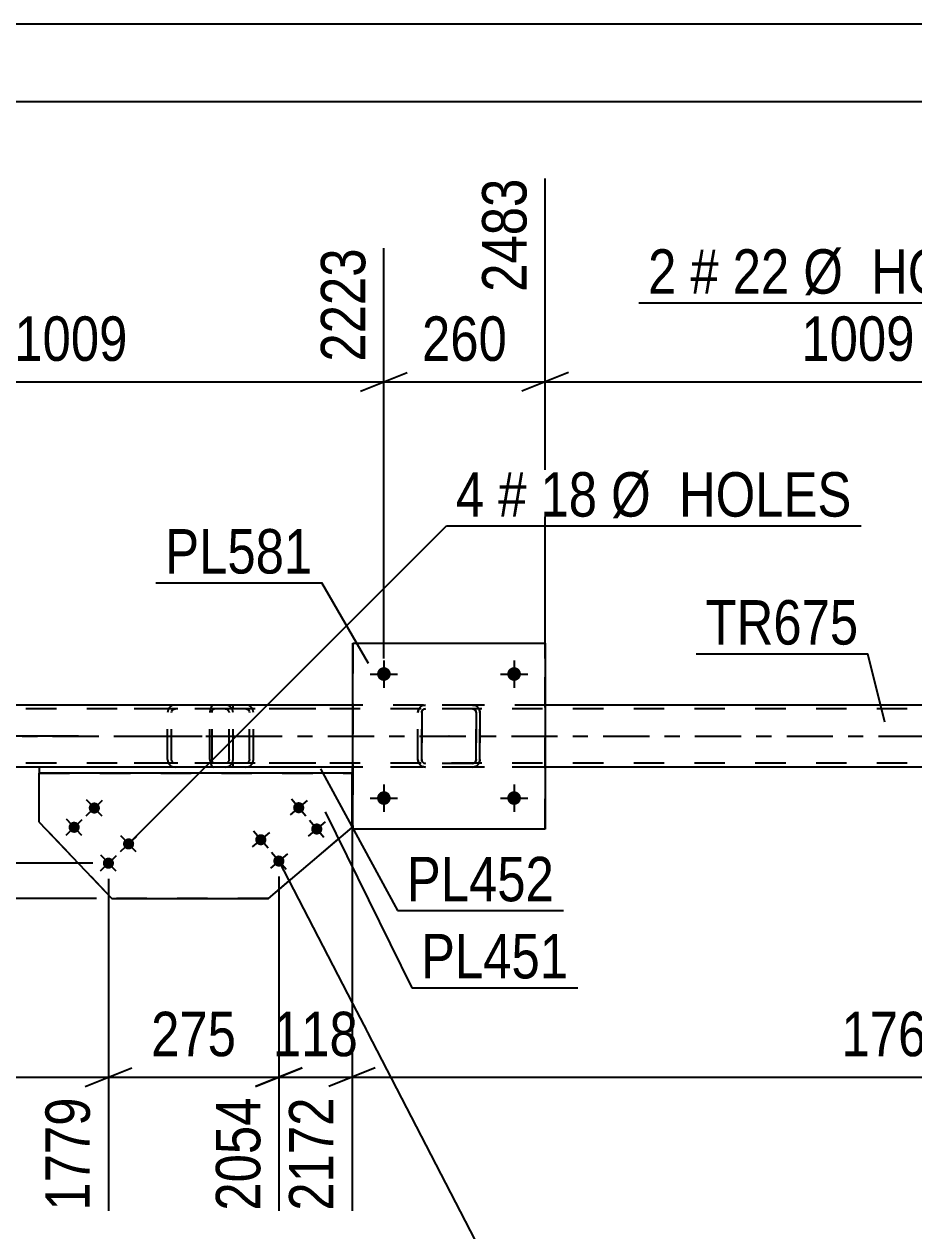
# Model space of a CAD drawing. Header units: millimetres. Extents: x -110 to 731, y -430 to 164.
# Drawn here: x 29.9 to 87.3, y 86.1 to 163.9 of the extents above; entities that cross this region are included whole.
import ezdxf

# ---------------------------------------------------------------- set-up
doc = ezdxf.new("R2010")
doc.units = ezdxf.units.MM
doc.linetypes.add('DXK_LINE_DOT2', pattern=[3.9198, 1.9599, -1.9599])
doc.linetypes.add('DXK_LINE_DOT3', pattern=[5.9187, 2.979, -0.9799, 0.9799, -0.9799])
doc.styles.add('Arial Narrow', font='ARIALN.TTF', dxfattribs={"height": 0.2})

# ---------------------------------------------------------------- blocks, each defined once
blk = doc.blocks.new('Unknown-570343290-53952')
at = {"color": 5, "linetype": 'Continuous'}
for p, q in [((730.868, 163.914), (-110.132, 163.914)), ((725.868, 158.914), (-105.132, 158.914))]:
    blk.add_line(p, q, dxfattribs=at)
blk = doc.blocks.new('Part-570343290-68893 - 68787')
at = {"color": 2, "linetype": 'Continuous'}
for p, q in [((51.117, 112.006), (51.117, 124.006)), ((51.117, 124.006), (51.117, 124.006)), ((51.117, 124.006), (63.517, 124.006)), ((63.517, 124.006), (63.517, 112.006)), ((51.117, 112.006), (51.117, 112.006)), ((63.517, 112.006), (51.117, 112.006))]:
    blk.add_line(p, q, dxfattribs=at)
at = {"color": 7, "linetype": 'DXK_LINE_DOT2'}
for p, q in [((51.117, 124.006), (51.117, 112.006)), ((51.117, 124.006), (51.117, 124.006)), ((63.517, 112.006), (63.517, 124.006)), ((51.117, 112.006), (51.117, 112.006))]:
    blk.add_line(p, q, dxfattribs=at)
blk = doc.blocks.new('Part-570343290-68802 - 68787')
at = {"color": 7, "linetype": 'DXK_LINE_DOT2'}
for p, q in [((42.883, 120.008), (34.843, 120.008)), ((39.668, 120.008), (39.473, 119.971)), ((43.077, 119.971), (42.883, 120.008)), ((42.883, 119.768), (34.843, 119.768)), ((39.196, 119.698), (39.16, 119.528)), ((39.16, 116.488), (39.16, 119.528)), ((39.199, 119.712), (39.196, 119.698)), ((39.414, 119.528), (39.433, 119.62)), ((39.414, 116.488), (39.414, 119.528)), ((39.433, 119.62), (39.488, 119.698)), ((39.488, 119.698), (39.57, 119.75)), ((39.57, 119.75), (39.668, 119.768)), ((42.883, 119.768), (42.98, 119.75)), ((42.98, 119.75), (43.062, 119.698)), ((43.062, 119.698), (43.117, 119.62)), ((43.117, 119.62), (43.137, 119.528)), ((43.137, 116.488), (43.137, 119.528)), ((43.355, 119.698), (43.352, 119.712)), ((43.39, 119.528), (43.355, 119.698)), ((43.39, 116.488), (43.39, 119.528)), ((42.883, 116.248), (34.843, 116.248)), ((42.883, 116.008), (34.843, 116.008)), ((39.16, 116.488), (39.199, 116.304)), ((39.433, 116.396), (39.414, 116.488)), ((39.488, 116.318), (39.433, 116.396)), ((39.473, 116.044), (39.668, 116.008)), ((39.57, 116.266), (39.488, 116.318)), ((39.668, 116.248), (39.57, 116.266)), ((42.98, 116.266), (42.883, 116.248)), ((42.883, 116.008), (43.077, 116.044)), ((43.062, 116.318), (42.98, 116.266)), ((43.117, 116.396), (43.062, 116.318)), ((43.137, 116.488), (43.117, 116.396)), ((43.352, 116.304), (43.39, 116.488))]:
    blk.add_line(p, q, dxfattribs=at)
at = {"color": 7, "linetype": 'DXK_LINE_DOT3'}
blk.add_line((36.451, 118.008), (44.53, 118.008), dxfattribs=at)
at = {"color": 7, "linetype": 'DXK_LINE_DOT2'}
for centre, start, end in [((39.65, 119.509), 110.92821, 155.86474), ((42.9, 119.509), 24.13526, 69.07179), ((39.65, 116.506), 204.13526, 249.07179), ((42.9, 116.506), 290.92821, 335.86474)]:
    blk.add_arc(centre, 0.495, start, end, dxfattribs=at)
blk = doc.blocks.new('Part-570343290-68803 - 68787')
at = {"color": 7, "linetype": 'DXK_LINE_DOT2'}
for p, q in [((41.979, 119.867), (41.923, 119.712)), ((42.064, 119.971), (41.979, 119.867)), ((42.163, 120.008), (42.064, 119.971)), ((48.734, 120.008), (42.163, 120.008)), ((43.39, 119.768), (43.39, 120.008)), ((44.4, 119.971), (44.207, 120.008)), ((41.923, 119.712), (41.903, 119.528)), ((41.903, 116.488), (41.903, 119.528)), ((42.033, 119.528), (42.043, 119.62)), ((42.033, 116.488), (42.033, 119.528)), ((42.043, 119.62), (42.071, 119.698)), ((42.071, 119.698), (42.114, 119.75)), ((42.114, 119.75), (42.163, 119.768)), ((48.734, 119.768), (42.163, 119.768)), ((44.207, 119.768), (44.303, 119.75)), ((44.303, 119.75), (44.385, 119.698)), ((44.385, 119.698), (44.44, 119.62)), ((44.44, 119.62), (44.459, 119.528)), ((44.459, 116.488), (44.459, 119.528)), ((44.676, 119.698), (44.673, 119.712)), ((44.711, 119.528), (44.676, 119.698)), ((44.711, 116.488), (44.711, 119.528)), ((41.903, 116.488), (41.923, 116.304)), ((41.923, 116.304), (41.979, 116.148)), ((41.979, 116.148), (42.064, 116.044)), ((42.043, 116.396), (42.033, 116.488)), ((42.071, 116.318), (42.043, 116.396)), ((42.064, 116.044), (42.163, 116.008)), ((42.114, 116.266), (42.071, 116.318)), ((42.163, 116.248), (42.114, 116.266)), ((48.734, 116.248), (42.163, 116.248)), ((48.734, 116.008), (42.163, 116.008)), ((43.39, 116.008), (43.39, 116.248)), ((44.303, 116.266), (44.207, 116.248)), ((44.207, 116.008), (44.4, 116.044)), ((44.385, 116.318), (44.303, 116.266)), ((44.44, 116.396), (44.385, 116.318)), ((44.459, 116.488), (44.44, 116.396)), ((44.673, 116.304), (44.711, 116.488))]:
    blk.add_line(p, q, dxfattribs=at)
for centre, start, end in [((44.222, 119.511), 23.94655, 68.89666), ((44.222, 116.504), 291.10334, 336.05345)]:
    blk.add_arc(centre, 0.493, start, end, dxfattribs=at)
blk = doc.blocks.new('Part-570343290-68815 - 68787')
at = {"color": 2, "linetype": 'Continuous'}
for p, q in [((51.117, 120.008), (12.755, 120.008)), ((101.88, 120.008), (63.517, 120.008)), ((30.886, 116.008), (12.755, 116.008)), ((51.117, 116.008), (51.066, 116.008)), ((101.88, 116.008), (63.517, 116.008))]:
    blk.add_line(p, q, dxfattribs=at)
at = {"color": 7, "linetype": 'DXK_LINE_DOT2'}
for p, q in [((63.517, 120.008), (51.117, 120.008)), ((651.322, 119.768), (-9.683, 119.768)), ((651.322, 116.248), (-9.683, 116.248)), ((651.322, 116.008), (0.355, 116.008)), ((51.066, 116.008), (30.886, 116.008)), ((63.517, 116.008), (51.117, 116.008))]:
    blk.add_line(p, q, dxfattribs=at)
at = {"color": 7, "linetype": 'DXK_LINE_DOT3'}
blk.add_line((-9.683, 118.008), (651.322, 118.008), dxfattribs=at)
blk = doc.blocks.new('Part-570343290-68855 - 68787')
at = {"color": 2, "linetype": 'Continuous'}
for p, q in [((51.066, 116.008), (30.886, 116.008)), ((30.886, 116.008), (30.886, 115.608)), ((51.066, 116.008), (51.066, 115.608)), ((51.066, 115.608), (30.886, 115.608))]:
    blk.add_line(p, q, dxfattribs=at)
blk = doc.blocks.new('Part-570343290-68929 - 68787')
at = {"color": 2, "linetype": 'Continuous'}
for p, q in [((30.886, 112.458), (30.886, 115.608)), ((51.066, 112.107), (51.066, 115.608)), ((30.886, 112.458), (35.582, 107.541)), ((45.669, 107.541), (51.066, 112.107)), ((35.582, 107.541), (45.669, 107.541)), ((35.582, 107.541), (35.582, 107.54)), ((45.669, 107.541), (45.669, 107.54))]:
    blk.add_line(p, q, dxfattribs=at)
at = {"color": 7, "linetype": 'DXK_LINE_DOT2'}
for p, q in [((30.886, 115.608), (51.066, 115.608)), ((30.886, 115.608), (51.066, 115.608)), ((35.582, 107.54), (30.886, 112.458)), ((45.669, 107.54), (51.066, 112.107)), ((45.669, 107.54), (35.582, 107.54))]:
    blk.add_line(p, q, dxfattribs=at)
blk = doc.blocks.new('Part-570343290-68892 - 68787')
at = {"color": 7, "linetype": 'DXK_LINE_DOT2'}
for p, q in [((55.612, 119.97), (55.796, 120.006)), ((55.612, 119.97), (55.613, 119.97)), ((55.797, 120.006), (55.613, 119.97)), ((58.837, 120.006), (55.796, 120.006)), ((58.836, 120.006), (59.019, 119.97)), ((59.021, 119.97), (58.837, 120.006)), ((55.316, 119.526), (55.352, 119.71)), ((55.316, 119.526), (55.317, 119.526)), ((55.316, 116.486), (55.316, 119.526)), ((55.354, 119.71), (55.317, 119.526)), ((55.317, 116.486), (55.317, 119.526)), ((55.574, 119.618), (55.556, 119.526)), ((55.557, 119.526), (55.556, 119.526)), ((55.556, 119.526), (55.556, 116.486)), ((55.557, 119.526), (55.575, 119.618)), ((55.557, 116.486), (55.557, 119.526)), ((55.626, 119.696), (55.574, 119.618)), ((55.575, 119.618), (55.627, 119.696)), ((55.704, 119.748), (55.626, 119.696)), ((55.627, 119.696), (55.705, 119.748)), ((55.796, 119.766), (55.704, 119.748)), ((55.705, 119.748), (55.797, 119.766)), ((58.837, 119.766), (55.796, 119.766)), ((58.927, 119.748), (58.836, 119.766)), ((58.837, 119.766), (58.929, 119.748)), ((58.927, 119.748), (58.929, 119.748)), ((59.005, 119.696), (58.927, 119.748)), ((58.929, 119.748), (59.007, 119.696)), ((59.057, 119.618), (59.005, 119.696)), ((59.007, 119.696), (59.059, 119.618)), ((59.076, 119.526), (59.057, 119.618)), ((59.059, 119.618), (59.077, 119.526)), ((59.077, 119.526), (59.076, 119.526)), ((59.076, 119.526), (59.076, 116.486)), ((59.077, 116.486), (59.077, 119.526)), ((59.279, 119.71), (59.316, 119.526)), ((59.317, 119.526), (59.281, 119.71)), ((59.317, 119.526), (59.316, 119.526)), ((59.316, 119.526), (59.316, 116.486)), ((59.317, 116.486), (59.317, 119.526)), ((55.317, 116.486), (55.316, 116.486)), ((55.352, 116.303), (55.316, 116.486)), ((55.317, 116.486), (55.354, 116.303)), ((55.556, 116.486), (55.557, 116.486)), ((55.556, 116.486), (55.574, 116.395)), ((55.575, 116.395), (55.557, 116.486)), ((55.574, 116.395), (55.626, 116.317)), ((55.627, 116.317), (55.575, 116.395)), ((55.612, 116.043), (55.613, 116.043)), ((55.796, 116.006), (55.612, 116.043)), ((55.613, 116.043), (55.797, 116.006)), ((55.626, 116.317), (55.704, 116.265)), ((55.705, 116.265), (55.627, 116.317)), ((55.704, 116.265), (55.796, 116.246)), ((55.797, 116.246), (55.705, 116.265)), ((58.837, 116.246), (55.796, 116.246)), ((58.837, 116.006), (55.796, 116.006)), ((58.836, 116.246), (58.927, 116.265)), ((59.019, 116.043), (58.836, 116.006)), ((58.929, 116.265), (58.837, 116.246)), ((58.837, 116.006), (59.021, 116.043)), ((58.927, 116.265), (59.005, 116.317)), ((58.927, 116.265), (58.929, 116.265)), ((59.007, 116.317), (58.929, 116.265)), ((59.005, 116.317), (59.057, 116.395)), ((59.059, 116.395), (59.007, 116.317)), ((59.057, 116.395), (59.076, 116.486)), ((59.077, 116.486), (59.059, 116.395)), ((59.076, 116.486), (59.077, 116.486)), ((59.316, 116.486), (59.279, 116.303)), ((59.281, 116.303), (59.317, 116.486)), ((59.316, 116.486), (59.317, 116.486))]:
    blk.add_line(p, q, dxfattribs=at)
at = {"color": 7, "linetype": 'DXK_LINE_DOT3'}
blk.add_line((57.319, 118.006), (57.314, 118.006), dxfattribs=at)
at = {"color": 7, "linetype": 'DXK_LINE_DOT2'}
for centre, start, end in [((55.796, 119.526), 112.5, 157.5), ((55.797, 119.526), 112.5, 157.5), ((58.836, 119.526), 22.5, 67.5), ((58.837, 119.526), 22.5, 67.5), ((55.796, 116.486), 202.5, 247.5), ((55.797, 116.486), 202.5, 247.5), ((58.836, 116.486), 292.5, 337.5), ((58.837, 116.486), 292.5, 337.5)]:
    blk.add_arc(centre, 0.48, start, end, dxfattribs=at)
blk = doc.blocks.new('Bolt-570343290-68956 - 68787')
at = {"linetype": 'Continuous'}
for points in [[(52.677, 114.007), (52.687, 114.099), (52.715, 114.186), (52.761, 114.266), (52.823, 114.334), (52.897, 114.388), (52.981, 114.426), (53.071, 114.445), (53.163, 114.445), (53.253, 114.426), (53.337, 114.388), (53.412, 114.334), (53.473, 114.266), (53.519, 114.186), (53.548, 114.099), (53.557, 114.007), (53.548, 113.916), (53.519, 113.828), (53.473, 113.748), (53.412, 113.68), (53.337, 113.626), (53.253, 113.589), (53.163, 113.57), (53.071, 113.57), (52.981, 113.589), (52.897, 113.626), (52.823, 113.68), (52.761, 113.749), (52.715, 113.828), (52.687, 113.916)], [(61.077, 114.007), (61.087, 114.099), (61.115, 114.186), (61.161, 114.266), (61.223, 114.334), (61.297, 114.388), (61.381, 114.426), (61.471, 114.445), (61.563, 114.445), (61.653, 114.426), (61.737, 114.388), (61.812, 114.334), (61.873, 114.266), (61.919, 114.186), (61.948, 114.099), (61.957, 114.007), (61.948, 113.916), (61.919, 113.828), (61.873, 113.748), (61.812, 113.68), (61.737, 113.626), (61.653, 113.589), (61.563, 113.57), (61.471, 113.57), (61.381, 113.589), (61.297, 113.626), (61.223, 113.68), (61.161, 113.749), (61.115, 113.828), (61.087, 113.916)]]:
    blk.add_hatch(color=1, dxfattribs=at).paths.add_polyline_path(points)
at = {"color": 1, "linetype": 'Continuous'}
for p, q in [((53.117, 114.887), (53.117, 113.127)), ((61.517, 114.887), (61.517, 113.127)), ((52.237, 114.007), (53.997, 114.007)), ((60.637, 114.007), (62.397, 114.007))]:
    blk.add_line(p, q, dxfattribs=at)
blk = doc.blocks.new('Bolt-570343290-68957 - 68787')
at = {"linetype": 'Continuous'}
for points in [[(52.677, 122.007), (52.687, 122.099), (52.715, 122.186), (52.761, 122.266), (52.823, 122.334), (52.897, 122.388), (52.981, 122.426), (53.071, 122.445), (53.163, 122.445), (53.253, 122.426), (53.337, 122.388), (53.412, 122.334), (53.473, 122.266), (53.519, 122.186), (53.548, 122.099), (53.557, 122.007), (53.548, 121.916), (53.519, 121.828), (53.473, 121.748), (53.412, 121.68), (53.337, 121.626), (53.253, 121.589), (53.163, 121.57), (53.071, 121.57), (52.981, 121.589), (52.897, 121.626), (52.823, 121.68), (52.761, 121.749), (52.715, 121.828), (52.687, 121.916)], [(61.077, 122.007), (61.087, 122.099), (61.115, 122.186), (61.161, 122.266), (61.223, 122.334), (61.297, 122.388), (61.381, 122.426), (61.471, 122.445), (61.563, 122.445), (61.653, 122.426), (61.737, 122.388), (61.812, 122.334), (61.873, 122.266), (61.919, 122.186), (61.948, 122.099), (61.957, 122.007), (61.948, 121.916), (61.919, 121.828), (61.873, 121.748), (61.812, 121.68), (61.737, 121.626), (61.653, 121.589), (61.563, 121.57), (61.471, 121.57), (61.381, 121.589), (61.297, 121.626), (61.223, 121.68), (61.161, 121.749), (61.115, 121.828), (61.087, 121.916)]]:
    blk.add_hatch(color=1, dxfattribs=at).paths.add_polyline_path(points)
at = {"color": 1, "linetype": 'Continuous'}
for p, q in [((53.117, 122.887), (53.117, 121.127)), ((61.517, 122.887), (61.517, 121.127)), ((52.237, 122.007), (53.997, 122.007)), ((60.637, 122.007), (62.397, 122.007))]:
    blk.add_line(p, q, dxfattribs=at)
blk = doc.blocks.new('Bolt-570343290-68980 - 68787')
at = {"linetype": 'Continuous'}
for points in [[(34.195, 113.627), (34.254, 113.673), (34.322, 113.706), (34.395, 113.723), (34.471, 113.726), (34.545, 113.712), (34.614, 113.684), (34.676, 113.641), (34.728, 113.587), (34.768, 113.523), (34.793, 113.452), (34.803, 113.377), (34.798, 113.302), (34.776, 113.23), (34.741, 113.164), (34.692, 113.106), (34.632, 113.06), (34.565, 113.028), (34.492, 113.01), (34.416, 113.008), (34.342, 113.021), (34.273, 113.05), (34.21, 113.092), (34.158, 113.147), (34.119, 113.211), (34.094, 113.281), (34.084, 113.356), (34.089, 113.431), (34.11, 113.503), (34.146, 113.57)], [(32.893, 112.384), (32.953, 112.43), (33.02, 112.462), (33.093, 112.48), (33.169, 112.482), (33.243, 112.469), (33.312, 112.44), (33.375, 112.398), (33.427, 112.344), (33.466, 112.279), (33.491, 112.209), (33.501, 112.134), (33.496, 112.059), (33.475, 111.987), (33.439, 111.921), (33.39, 111.863), (33.331, 111.817), (33.263, 111.785), (33.19, 111.767), (33.114, 111.765), (33.04, 111.778), (32.971, 111.807), (32.909, 111.849), (32.857, 111.903), (32.817, 111.968), (32.792, 112.038), (32.782, 112.113), (32.787, 112.188), (32.809, 112.26), (32.844, 112.326)], [(36.405, 111.313), (36.464, 111.359), (36.532, 111.391), (36.605, 111.409), (36.68, 111.411), (36.755, 111.398), (36.824, 111.369), (36.886, 111.327), (36.938, 111.272), (36.978, 111.208), (37.003, 111.137), (37.013, 111.063), (37.008, 110.988), (36.986, 110.916), (36.951, 110.849), (36.902, 110.792), (36.842, 110.746), (36.775, 110.713), (36.701, 110.695), (36.626, 110.693), (36.552, 110.707), (36.483, 110.735), (36.42, 110.778), (36.368, 110.832), (36.329, 110.896), (36.304, 110.967), (36.294, 111.042), (36.299, 111.117), (36.32, 111.189), (36.356, 111.255)], [(35.103, 110.07), (35.162, 110.116), (35.23, 110.148), (35.303, 110.166), (35.379, 110.168), (35.453, 110.155), (35.522, 110.126), (35.584, 110.084), (35.636, 110.029), (35.676, 109.965), (35.701, 109.894), (35.711, 109.82), (35.706, 109.745), (35.685, 109.672), (35.649, 109.606), (35.6, 109.549), (35.541, 109.503), (35.473, 109.47), (35.4, 109.452), (35.324, 109.45), (35.25, 109.464), (35.181, 109.492), (35.119, 109.535), (35.067, 109.589), (35.027, 109.653), (35.002, 109.724), (34.992, 109.799), (34.997, 109.874), (35.019, 109.946), (35.054, 110.012)]]:
    blk.add_hatch(color=1, dxfattribs=at).paths.add_polyline_path(points)
at = {"color": 1, "linetype": 'Continuous'}
for p, q in [((33.923, 112.869), (34.964, 113.864)), ((34.941, 112.846), (33.946, 113.887)), ((32.621, 111.626), (33.662, 112.621)), ((33.639, 111.603), (32.644, 112.644)), ((36.133, 110.555), (37.174, 111.549)), ((37.151, 110.532), (36.156, 111.573)), ((34.831, 109.312), (35.872, 110.306)), ((35.849, 109.288), (34.854, 110.33))]:
    blk.add_line(p, q, dxfattribs=at)
blk = doc.blocks.new('Bolt-570343290-68981 - 68787')
at = {"linetype": 'Continuous'}
for points in [[(47.266, 113.409), (47.278, 113.483), (47.306, 113.553), (47.347, 113.616), (47.401, 113.669), (47.464, 113.709), (47.535, 113.736), (47.609, 113.747), (47.684, 113.743), (47.757, 113.722), (47.823, 113.688), (47.882, 113.64), (47.928, 113.581), (47.962, 113.514), (47.981, 113.441), (47.984, 113.366), (47.972, 113.292), (47.944, 113.221), (47.903, 113.159), (47.849, 113.106), (47.786, 113.065), (47.715, 113.039), (47.641, 113.028), (47.566, 113.032), (47.493, 113.052), (47.427, 113.087), (47.368, 113.135), (47.322, 113.194), (47.288, 113.261), (47.269, 113.334)], [(48.428, 112.035), (48.441, 112.109), (48.468, 112.179), (48.51, 112.242), (48.563, 112.295), (48.627, 112.335), (48.697, 112.362), (48.772, 112.373), (48.847, 112.368), (48.919, 112.348), (48.986, 112.314), (49.044, 112.266), (49.091, 112.207), (49.125, 112.14), (49.144, 112.067), (49.147, 111.992), (49.135, 111.917), (49.107, 111.847), (49.066, 111.785), (49.012, 111.732), (48.949, 111.691), (48.878, 111.665), (48.804, 111.654), (48.729, 111.658), (48.656, 111.678), (48.589, 111.713), (48.531, 111.761), (48.484, 111.82), (48.451, 111.887), (48.432, 111.96)], [(44.823, 111.342), (44.835, 111.416), (44.863, 111.486), (44.904, 111.549), (44.958, 111.602), (45.021, 111.643), (45.092, 111.669), (45.166, 111.68), (45.241, 111.676), (45.314, 111.656), (45.381, 111.621), (45.439, 111.573), (45.486, 111.514), (45.519, 111.447), (45.538, 111.374), (45.541, 111.299), (45.529, 111.225), (45.502, 111.155), (45.46, 111.092), (45.406, 111.039), (45.343, 110.998), (45.273, 110.972), (45.198, 110.961), (45.123, 110.965), (45.05, 110.985), (44.984, 111.02), (44.926, 111.068), (44.879, 111.127), (44.845, 111.194), (44.826, 111.267)], [(45.985, 109.968), (45.998, 110.042), (46.025, 110.112), (46.067, 110.175), (46.12, 110.228), (46.184, 110.268), (46.254, 110.295), (46.329, 110.306), (46.404, 110.301), (46.476, 110.281), (46.543, 110.247), (46.601, 110.199), (46.648, 110.14), (46.682, 110.073), (46.701, 110), (46.704, 109.925), (46.692, 109.85), (46.664, 109.78), (46.623, 109.718), (46.569, 109.665), (46.506, 109.624), (46.435, 109.598), (46.361, 109.587), (46.286, 109.591), (46.213, 109.611), (46.146, 109.646), (46.088, 109.694), (46.041, 109.753), (46.008, 109.82), (45.989, 109.893)]]:
    blk.add_hatch(color=1, dxfattribs=at).paths.add_polyline_path(points)
at = {"color": 1, "linetype": 'Continuous'}
for p, q in [((48.175, 113.852), (47.075, 112.922)), ((48.09, 112.838), (47.16, 113.937)), ((49.337, 112.478), (48.238, 111.548)), ((49.253, 111.464), (48.323, 112.563)), ((45.732, 111.786), (44.632, 110.855)), ((45.647, 110.771), (44.717, 111.87)), ((46.894, 110.411), (45.795, 109.481)), ((46.81, 109.397), (45.88, 110.496))]:
    blk.add_line(p, q, dxfattribs=at)
blk = doc.blocks.new('StraightDimension-570343290-74025 - 68787')
at = {"color": 7, "linetype": 'Continuous'}
for p, q in [((51.066, 114.608), (51.066, 87.401)), ((46.345, 108.946), (46.345, 87.401)), ((44.845, 95.413), (47.845, 96.613)), ((52.566, 96.613), (49.566, 95.413)), ((46.345, 96.013), (51.066, 96.013))]:
    blk.add_line(p, q, dxfattribs=at)
at = {"color": 0}
blk.add_wipeout([(52.048, 96.763), (52.048, 100.963), (45.363, 100.963), (45.363, 96.763)], dxfattribs=at)
at = {"color": 0, "linetype": 'Continuous'}
blk.add_wipeout([(50.466, 95.313), (46.266, 95.313), (46.266, 86.801), (50.466, 86.801)], dxfattribs=at)
at = {"color": 3, "style": 'Arial Narrow'}
blk.add_text('118', height=2.8633, dxfattribs=at).set_placement((45.963, 97.363))
at = {"color": 3, "linetype": 'Continuous', "style": 'Arial Narrow'}
blk.add_text('2172', height=2.8633, rotation=90.00021, dxfattribs=at).set_placement((49.866, 87.401))
blk = doc.blocks.new('StraightDimension-570343290-70971 - 68787')
at = {"color": 7, "linetype": 'Continuous'}
for p, q in [((63.517, 123.007), (63.517, 153.964)), ((103.88, 123.007), (103.88, 149.464)), ((65.017, 141.452), (62.017, 140.252)), ((63.517, 140.852), (103.88, 140.852)), ((102.38, 140.252), (105.38, 141.452))]:
    blk.add_line(p, q, dxfattribs=at)
at = {"color": 0}
blk.add_wipeout([(87.955, 141.602), (87.955, 145.802), (79.442, 145.802), (79.442, 141.602)], dxfattribs=at)
at = {"color": 3, "style": 'Arial Narrow'}
blk.add_text('1009', height=2.8633, dxfattribs=at).set_placement((80.042, 142.202))
at = {"color": 0, "linetype": 'Continuous'}
blk.add_wipeout([(103.28, 150.064), (99.08, 150.064), (99.08, 141.552), (103.28, 141.552)], dxfattribs=at)
at = {"color": 3, "linetype": 'Continuous', "style": 'Arial Narrow'}
blk.add_text('3492', height=2.8633, rotation=90.00021, dxfattribs=at).set_placement((102.68, 142.152))
blk = doc.blocks.new('StraightDimension-570343290-70972 - 68787')
at = {"color": 7, "linetype": 'Continuous'}
for p, q in [((63.517, 123.007), (63.517, 153.964)), ((53.117, 123.007), (53.117, 149.464)), ((51.617, 140.252), (54.617, 141.452)), ((53.117, 140.852), (63.517, 140.852)), ((65.017, 141.452), (62.017, 140.252))]:
    blk.add_line(p, q, dxfattribs=at)
at = {"color": 0}
blk.add_wipeout([(61.659, 141.602), (61.659, 145.802), (54.975, 145.802), (54.975, 141.602)], dxfattribs=at)
at = {"color": 3, "style": 'Arial Narrow'}
blk.add_text('260', height=2.8633, dxfattribs=at).set_placement((55.575, 142.202))
at = {"color": 0, "linetype": 'Continuous'}
blk.add_wipeout([(62.917, 154.564), (58.717, 154.564), (58.717, 146.052), (62.917, 146.052)], dxfattribs=at)
at = {"color": 3, "linetype": 'Continuous', "style": 'Arial Narrow'}
blk.add_text('2483', height=2.8633, rotation=90.00021, dxfattribs=at).set_placement((62.317, 146.652))
blk = doc.blocks.new('StraightDimension-570343290-70973 - 68787')
at = {"color": 7, "linetype": 'Continuous'}
for p, q in [((12.755, 123.007), (12.755, 153.964)), ((53.117, 123.007), (53.117, 149.464)), ((14.255, 141.452), (11.255, 140.252)), ((12.755, 140.852), (53.117, 140.852)), ((51.617, 140.252), (54.617, 141.452))]:
    blk.add_line(p, q, dxfattribs=at)
at = {"color": 0}
blk.add_wipeout([(37.192, 141.602), (37.192, 145.802), (28.68, 145.802), (28.68, 141.602)], dxfattribs=at)
at = {"color": 3, "style": 'Arial Narrow'}
blk.add_text('1009', height=2.8633, dxfattribs=at).set_placement((29.28, 142.202))
at = {"color": 0, "linetype": 'Continuous'}
blk.add_wipeout([(52.517, 150.064), (48.317, 150.064), (48.317, 141.552), (52.517, 141.552)], dxfattribs=at)
at = {"color": 3, "linetype": 'Continuous', "style": 'Arial Narrow'}
blk.add_text('2223', height=2.8633, rotation=90.00021, dxfattribs=at).set_placement((51.917, 142.152))
blk = doc.blocks.new('StraightDimension-570343290-74024 - 68787')
at = {"color": 7, "linetype": 'Continuous'}
for p, q in [((51.066, 114.608), (51.066, 87.401)), ((121.504, 108.946), (121.504, 87.401)), ((52.566, 96.613), (49.566, 95.413)), ((120.004, 95.413), (123.004, 96.613)), ((51.066, 96.013), (121.504, 96.013))]:
    blk.add_line(p, q, dxfattribs=at)
at = {"color": 0}
blk.add_wipeout([(90.541, 96.763), (90.541, 100.963), (82.029, 100.963), (82.029, 96.763)], dxfattribs=at)
at = {"color": 3, "style": 'Arial Narrow'}
blk.add_text('1761', height=2.8633, dxfattribs=at).set_placement((82.629, 97.363))
at = {"color": 0, "linetype": 'Continuous'}
blk.add_wipeout([(120.904, 95.313), (116.704, 95.313), (116.704, 86.801), (120.904, 86.801)], dxfattribs=at)
at = {"color": 3, "linetype": 'Continuous', "style": 'Arial Narrow'}
blk.add_text('3933', height=2.8633, rotation=90.00021, dxfattribs=at).set_placement((120.304, 87.401))
blk = doc.blocks.new('StraightDimension-570343290-74026 - 68787')
at = {"color": 7, "linetype": 'Continuous'}
for p, q in [((46.345, 108.946), (46.345, 87.401)), ((35.352, 108.809), (35.352, 87.401)), ((33.852, 95.413), (36.852, 96.613)), ((47.845, 96.613), (44.845, 95.413)), ((35.352, 96.013), (46.345, 96.013))]:
    blk.add_line(p, q, dxfattribs=at)
at = {"color": 0}
blk.add_wipeout([(44.19, 96.763), (44.19, 100.963), (37.506, 100.963), (37.506, 96.763)], dxfattribs=at)
at = {"color": 3, "style": 'Arial Narrow'}
blk.add_text('275', height=2.8633, dxfattribs=at).set_placement((38.106, 97.363))
at = {"color": 0, "linetype": 'Continuous'}
blk.add_wipeout([(45.745, 95.313), (41.545, 95.313), (41.545, 86.801), (45.745, 86.801)], dxfattribs=at)
at = {"color": 3, "linetype": 'Continuous', "style": 'Arial Narrow'}
blk.add_text('2054', height=2.8633, rotation=90.00021, dxfattribs=at).set_placement((45.145, 87.401))
blk = doc.blocks.new('StraightDimension-570343290-74027 - 68787')
at = {"color": 7, "linetype": 'Continuous'}
for p, q in [((-24.581, 115.008), (-24.581, 92.885)), ((35.352, 108.809), (35.352, 87.401)), ((-23.081, 96.613), (-26.081, 95.413)), ((33.852, 95.413), (36.852, 96.613)), ((-24.581, 96.013), (35.352, 96.013))]:
    blk.add_line(p, q, dxfattribs=at)
at = {"color": 0}
blk.add_wipeout([(9.641, 96.763), (9.641, 100.963), (1.129, 100.963), (1.129, 96.763)], dxfattribs=at)
at = {"color": 3, "style": 'Arial Narrow'}
blk.add_text('1779', height=2.8633, dxfattribs=at).set_placement((1.729, 97.363))
at = {"color": 0, "linetype": 'Continuous'}
for points in [[(-25.181, 95.313), (-29.381, 95.313), (-29.381, 92.285), (-25.181, 92.285)], [(34.752, 95.313), (30.552, 95.313), (30.552, 86.801), (34.752, 86.801)]]:
    blk.add_wipeout(points, dxfattribs=at)
at = {"color": 3, "linetype": 'Continuous', "style": 'Arial Narrow'}
for s, height, p in [('0', 2.863, (-25.781, 92.885)), ('1779', 2.8633, (34.152, 87.401))]:
    blk.add_text(s, height=height, rotation=90.00021, dxfattribs=at).set_placement(p)
blk = doc.blocks.new('StraightDimension-570343290-74450 - 68787')
at = {"color": 7, "linetype": 'Continuous'}
for p, q in [((25.739, 119.508), (26.939, 116.508)), ((33.418, 118.008), (23.489, 118.008)), ((26.339, 109.809), (26.339, 118.008)), ((26.939, 108.309), (25.739, 111.309)), ((34.352, 109.809), (23.489, 109.809))]:
    blk.add_line(p, q, dxfattribs=at)
at = {"color": 0}
blk.add_wipeout([(25.589, 117.251), (21.389, 117.251), (21.389, 110.566), (25.589, 110.566)], dxfattribs=at)
at = {"color": 3, "style": 'Arial Narrow'}
blk.add_text('205', height=2.8633, rotation=90.00021, dxfattribs=at).set_placement((24.989, 111.166))
blk = doc.blocks.new('StraightDimension-570343290-74451 - 68787')
at = {"color": 7, "linetype": 'Continuous'}
for p, q in [((25.739, 111.309), (26.939, 108.309)), ((34.352, 109.809), (23.489, 109.809)), ((26.339, 107.54), (26.339, 109.809)), ((26.939, 106.04), (25.739, 109.04)), ((34.582, 107.54), (23.489, 107.54)), ((26.339, 107.54), (26.339, 101.634)), ((26.339, 107.54), (26.339, 101.634))]:
    blk.add_line(p, q, dxfattribs=at)
at = {"color": 0}
blk.add_wipeout([(25.589, 107.015), (21.389, 107.015), (21.389, 102.159), (25.589, 102.159)], dxfattribs=at)
at = {"color": 3, "style": 'Arial Narrow'}
blk.add_text('57', height=2.8633, rotation=90.00021, dxfattribs=at).set_placement((24.989, 102.759))
blk = doc.blocks.new('Mark-570343290-74292 - 68787')
at = {"color": 30, "linetype": 'Continuous'}
for p in [(73.264, 123.307), (85.422, 118.895)]:
    blk.add_line(p, (84.328, 123.307), dxfattribs=at)
at = {"color": 0}
blk.add_wipeout([(83.728, 123.907), (83.728, 126.907), (73.864, 126.907), (73.864, 123.907)], dxfattribs=at)
blk.add_wipeout([(83.728, 123.907), (83.728, 126.907), (73.864, 126.907), (73.864, 123.907)], dxfattribs=at)
at = {"color": 3, "style": 'Arial Narrow'}
blk.add_text('TR675', height=2.8633, dxfattribs=at).set_placement((73.864, 123.907))
blk = doc.blocks.new('Mark-570343290-74216 - 68787')
at = {"color": 30, "linetype": 'Continuous'}
for p in [(38.414, 127.888), (52.118, 122.692)]:
    blk.add_line(p, (49.118, 127.888), dxfattribs=at)
at = {"color": 0}
blk.add_wipeout([(48.518, 128.488), (48.518, 131.488), (39.014, 131.488), (39.014, 128.488)], dxfattribs=at)
blk.add_wipeout([(48.518, 128.488), (48.518, 131.488), (39.014, 131.488), (39.014, 128.488)], dxfattribs=at)
at = {"color": 3, "style": 'Arial Narrow'}
blk.add_text('PL581', height=2.8633, dxfattribs=at).set_placement((39.014, 128.488))
blk = doc.blocks.new('Mark-570343290-74295 - 68787')
at = {"color": 30, "linetype": 'Continuous'}
for p, q in [((49.036, 115.887), (53.997, 106.754)), ((53.997, 106.754), (64.701, 106.754))]:
    blk.add_line(p, q, dxfattribs=at)
at = {"color": 0}
blk.add_wipeout([(64.101, 107.354), (64.101, 110.354), (54.597, 110.354), (54.597, 107.354)], dxfattribs=at)
blk.add_wipeout([(64.101, 107.354), (64.101, 110.354), (54.597, 110.354), (54.597, 107.354)], dxfattribs=at)
at = {"color": 3, "style": 'Arial Narrow'}
blk.add_text('PL452', height=2.8633, dxfattribs=at).set_placement((54.597, 107.354))
blk = doc.blocks.new('Mark-570343290-74319 - 68787')
at = {"color": 30, "linetype": 'Continuous'}
for p, q in [((49.335, 113.121), (54.913, 101.78)), ((54.913, 101.78), (65.617, 101.78))]:
    blk.add_line(p, q, dxfattribs=at)
at = {"color": 0}
blk.add_wipeout([(65.017, 102.38), (65.017, 105.38), (55.513, 105.38), (55.513, 102.38)], dxfattribs=at)
blk.add_wipeout([(65.017, 102.38), (65.017, 105.38), (55.513, 105.38), (55.513, 102.38)], dxfattribs=at)
at = {"color": 3, "style": 'Arial Narrow'}
blk.add_text('PL451', height=2.8633, dxfattribs=at).set_placement((55.513, 102.38))
blk = doc.blocks.new('Mark-570343290-88191 - 68787')
at = {"color": 7, "linetype": 'Continuous'}
for p, q in [((36.653, 111.052), (57.159, 131.558)), ((57.159, 131.558), (83.899, 131.558))]:
    blk.add_line(p, q, dxfattribs=at)
at = {"color": 0}
for points in [[(59.587, 132.158), (59.587, 135.158), (57.759, 135.158), (57.759, 132.158)], [(62.316, 132.158), (62.316, 135.158), (60.487, 135.158), (60.487, 132.158)], [(66.872, 132.158), (66.872, 135.158), (63.216, 135.158), (63.216, 132.158)], [(83.299, 132.158), (83.299, 135.158), (67.772, 135.158), (67.772, 132.158)]]:
    blk.add_wipeout(points, dxfattribs=at)
for points in [[(59.587, 132.158), (59.587, 135.158), (57.759, 135.158), (57.759, 132.158)], [(62.316, 132.158), (62.316, 135.158), (60.487, 135.158), (60.487, 132.158)], [(66.872, 132.158), (66.872, 135.158), (63.216, 135.158), (63.216, 132.158)], [(83.299, 132.158), (83.299, 135.158), (67.772, 135.158), (67.772, 132.158)]]:
    blk.add_wipeout(points, dxfattribs=at)
at = {"color": 3, "style": 'Arial Narrow'}
for s, height, p in [('4', 2.863, (57.759, 132.158)), ('#', 2.863, (60.487, 132.158)), ('18', 2.8633, (63.216, 132.158)), ('Ø  HOLES', 2.8633, (67.772, 132.158))]:
    blk.add_text(s, height=height, dxfattribs=at).set_placement(p)
blk = doc.blocks.new('Mark-570343290-88192 - 68787')
at = {"color": 7, "linetype": 'Continuous'}
for p, q in [((46.345, 109.946), (67.345, 69.374)), ((67.345, 69.374), (94.085, 69.374))]:
    blk.add_line(p, q, dxfattribs=at)
at = {"color": 0}
for points in [[(69.773, 69.974), (69.773, 72.974), (67.945, 72.974), (67.945, 69.974)], [(72.501, 69.974), (72.501, 72.974), (70.673, 72.974), (70.673, 69.974)], [(77.057, 69.974), (77.057, 72.974), (73.401, 72.974), (73.401, 69.974)], [(93.485, 69.974), (93.485, 72.974), (77.957, 72.974), (77.957, 69.974)]]:
    blk.add_wipeout(points, dxfattribs=at)
for points in [[(69.773, 69.974), (69.773, 72.974), (67.945, 72.974), (67.945, 69.974)], [(72.501, 69.974), (72.501, 72.974), (70.673, 72.974), (70.673, 69.974)], [(77.057, 69.974), (77.057, 72.974), (73.401, 72.974), (73.401, 69.974)], [(93.485, 69.974), (93.485, 72.974), (77.957, 72.974), (77.957, 69.974)]]:
    blk.add_wipeout(points, dxfattribs=at)
at = {"color": 3, "style": 'Arial Narrow'}
for s, height, p in [('4', 2.863, (67.945, 69.974)), ('#', 2.863, (70.673, 69.974)), ('18', 2.8633, (73.401, 69.974)), ('Ø  HOLES', 2.8633, (77.957, 69.974))]:
    blk.add_text(s, height=height, dxfattribs=at).set_placement(p)
blk = doc.blocks.new('Mark-570343290-88195 - 68787')
at = {"color": 7, "linetype": 'Continuous'}
for p in [(69.557, 145.932), (103.88, 114.007)]:
    blk.add_line(p, (96.297, 145.932), dxfattribs=at)
at = {"color": 0}
for points in [[(71.985, 146.532), (71.985, 149.532), (70.157, 149.532), (70.157, 146.532)], [(74.713, 146.532), (74.713, 149.532), (72.885, 149.532), (72.885, 146.532)], [(79.27, 146.532), (79.27, 149.532), (75.613, 149.532), (75.613, 146.532)], [(95.697, 146.532), (95.697, 149.532), (80.17, 149.532), (80.17, 146.532)]]:
    blk.add_wipeout(points, dxfattribs=at)
for points in [[(71.985, 146.532), (71.985, 149.532), (70.157, 149.532), (70.157, 146.532)], [(74.713, 146.532), (74.713, 149.532), (72.885, 149.532), (72.885, 146.532)], [(79.27, 146.532), (79.27, 149.532), (75.613, 149.532), (75.613, 146.532)], [(95.697, 146.532), (95.697, 149.532), (80.17, 149.532), (80.17, 146.532)]]:
    blk.add_wipeout(points, dxfattribs=at)
at = {"color": 3, "style": 'Arial Narrow'}
for s, height, p in [('2', 2.863, (70.157, 146.532)), ('22', 2.8633, (75.613, 146.532)), ('Ø  HOLES', 2.8633, (80.17, 146.532)), ('#', 2.863, (72.885, 146.532))]:
    blk.add_text(s, height=height, dxfattribs=at).set_placement(p)

msp = doc.modelspace()

# ---------------------------------------------------------------- block references
for name in ['Unknown-570343290-53952', 'Part-570343290-68893 - 68787', 'Bolt-570343290-68957 - 68787', 'Part-570343290-68815 - 68787', 'Part-570343290-68802 - 68787', 'Part-570343290-68803 - 68787', 'Part-570343290-68892 - 68787', 'Part-570343290-68855 - 68787', 'Part-570343290-68929 - 68787', 'Bolt-570343290-68956 - 68787', 'Bolt-570343290-68980 - 68787', 'Bolt-570343290-68981 - 68787']:
    msp.add_blockref(name, (0, 0))

# ---------------------------------------------------------------- next in the draw order: block references
for name in ['StraightDimension-570343290-70971 - 68787', 'StraightDimension-570343290-74025 - 68787']:
    msp.add_blockref(name, (0, 0))

# ---------------------------------------------------------------- next in the draw order: block references
for name in ['StraightDimension-570343290-70972 - 68787', 'Mark-570343290-74292 - 68787', 'StraightDimension-570343290-74024 - 68787', 'StraightDimension-570343290-74026 - 68787']:
    msp.add_blockref(name, (0, 0))

# ---------------------------------------------------------------- next in the draw order: block references
for name in ['StraightDimension-570343290-70973 - 68787', 'Mark-570343290-74295 - 68787', 'StraightDimension-570343290-74027 - 68787']:
    msp.add_blockref(name, (0, 0))

# ---------------------------------------------------------------- next in the draw order: block references
for name in ['Mark-570343290-74216 - 68787', 'StraightDimension-570343290-74450 - 68787', 'Mark-570343290-74319 - 68787']:
    msp.add_blockref(name, (0, 0))

# ---------------------------------------------------------------- next in the draw order: block references
for name in ['Mark-570343290-88191 - 68787', 'StraightDimension-570343290-74451 - 68787', 'Mark-570343290-88192 - 68787']:
    msp.add_blockref(name, (0, 0))

# ---------------------------------------------------------------- next in the draw order: block references
msp.add_blockref('Mark-570343290-88195 - 68787', (0, 0))

doc.saveas('drawing.dxf')
